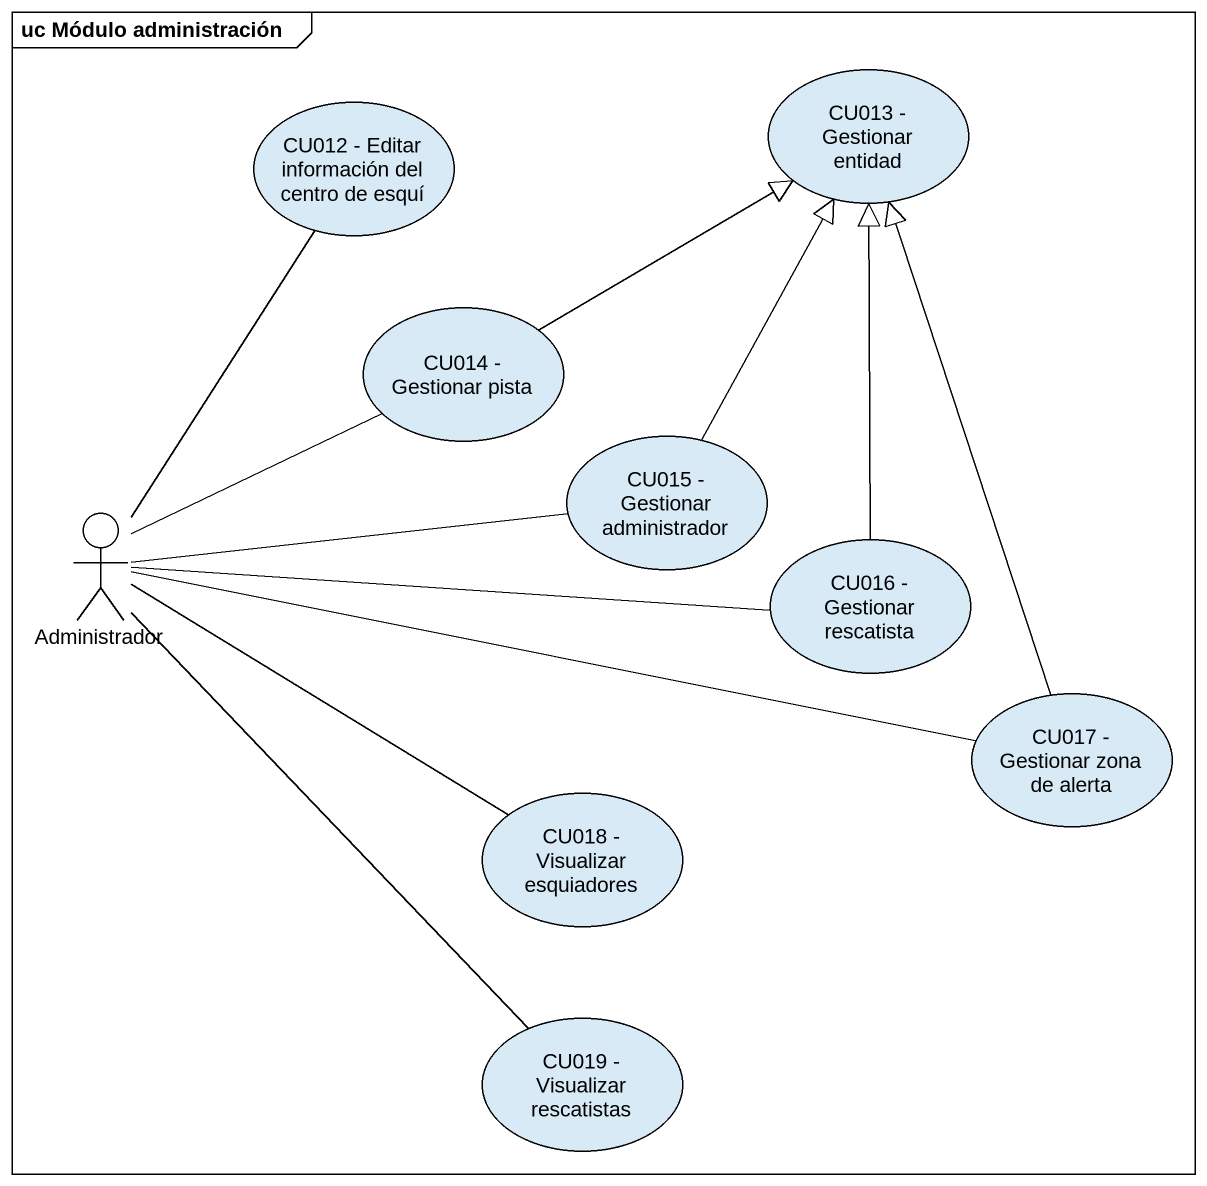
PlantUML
@startuml
mainframe uc Módulo administración
usecase "CU013 - Gestionar entidad" as CU013_Gestionar_entidad
usecase "CU012 - Editar información del centro de esquí" as CU012_Editar_información
usecase "CU014 - Gestionar pista" as CU014_Gestionar_pista
usecase "CU015 - Gestionar administrador" as CU015_Gestionar
actor Administrador
usecase "CU016 - Gestionar rescatista" as CU016_Gestionar_rescatista
usecase "CU017 - Gestionar zona de alerta" as CU017_Gestionar_zona_de
usecase "CU018 - Visualizar esquiadores" as CU018_Visualizar_esquiadores
usecase "CU019 - Visualizar rescatistas" as CU019_Visualizar_rescatistas
CU014_Gestionar_pista -right-|> CU013_Gestionar_entidad
CU015_Gestionar -up-|> CU013_Gestionar_entidad
Administrador -up- CU012_Editar_información
Administrador -up- CU014_Gestionar_pista
Administrador -right- CU015_Gestionar
Administrador -right- CU016_Gestionar_rescatista
Administrador -right- CU017_Gestionar_zona_de
Administrador -right- CU018_Visualizar_esquiadores
Administrador -- CU019_Visualizar_rescatistas
CU016_Gestionar_rescatista -up-|> CU013_Gestionar_entidad
CU017_Gestionar_zona_de -up-|> CU013_Gestionar_entidad
@enduml
